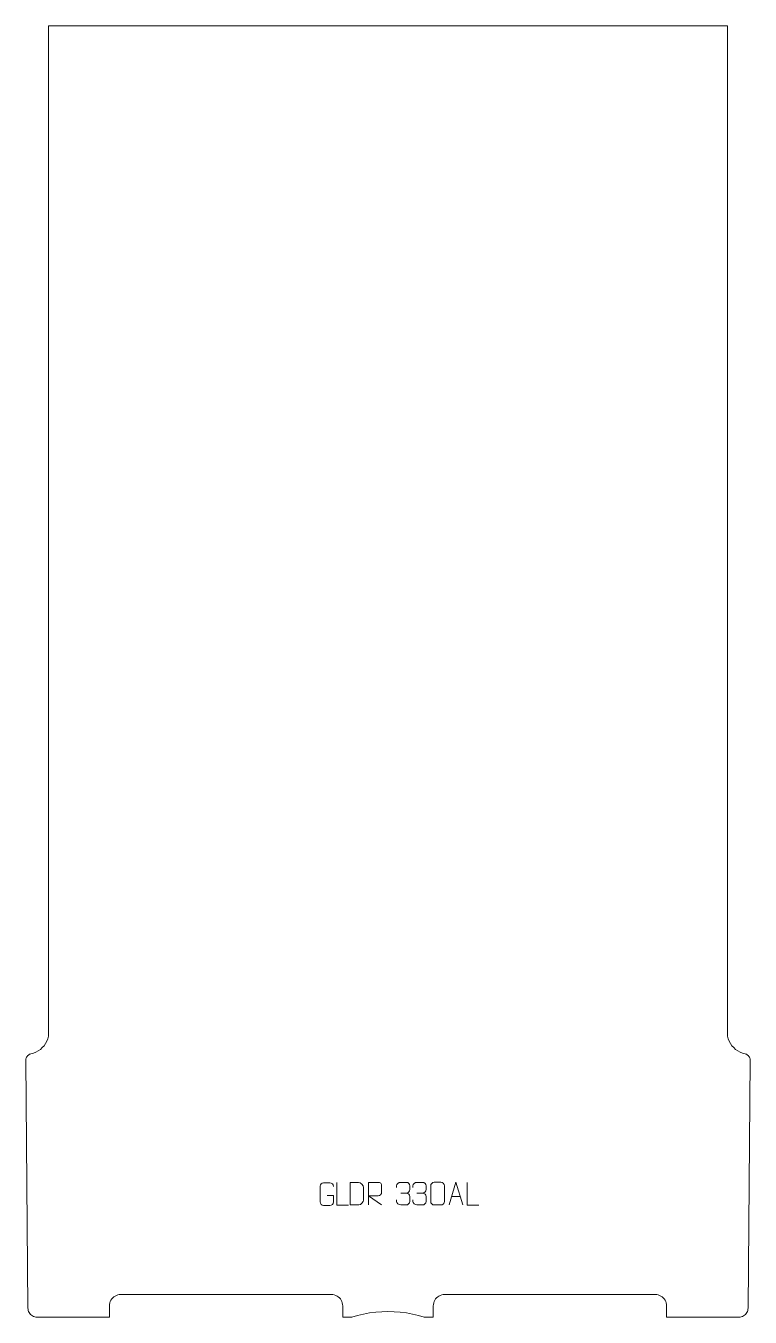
# Model space of a CAD drawing. Header units: millimetres. Extents: x -400 to 400, y -1160 to 265.
import ezdxf

# ---------------------------------------------------------------- set-up
doc = ezdxf.new("R2010")
doc.units = ezdxf.units.MM
doc.header["$MEASUREMENT"] = 0
doc.layers.add('layer 1', color=7, linetype='Continuous')

msp = doc.modelspace()

# ---------------------------------------------------------------- linework, layer by layer
at = {"layer": 'layer 1', "color": 242, "lineweight": 9}
msp.add_open_spline([(-40.0002, -1159.9992), (-40.0002, -1159.9992), (-49.9999, -1159.9992), (-49.9999, -1159.9992), (-49.9999, -1159.9992), (-49.9999, -1159.9992), (-49.9999, -1147.4996), (-49.9999, -1147.4996), (-49.9999, -1147.4996), (-49.9999, -1147.4996), (-50.1074, -1145.8681), (-50.1074, -1145.8681), (-50.1074, -1145.8681), (-50.1074, -1145.8681), (-50.4268, -1144.2646), (-50.4268, -1144.2646), (-50.4268, -1144.2646), (-50.4268, -1144.2646), (-50.9509, -1142.7157), (-50.9509, -1142.7157), (-50.9509, -1142.7157), (-50.9509, -1142.7157), (-51.6745, -1141.2502), (-51.6745, -1141.2502), (-51.6745, -1141.2502), (-51.6745, -1141.2502), (-52.5836, -1139.8909), (-52.5836, -1139.8909), (-52.5836, -1139.8909), (-52.5836, -1139.8909), (-53.6614, -1138.661), (-53.6614, -1138.661), (-53.6614, -1138.661), (-53.6614, -1138.661), (-54.8898, -1137.5832), (-54.8898, -1137.5832), (-54.8898, -1137.5832), (-54.8898, -1137.5832), (-56.2494, -1136.6741), (-56.2494, -1136.6741), (-56.2494, -1136.6741), (-56.2494, -1136.6741), (-57.7161, -1135.9521), (-57.7161, -1135.9521), (-57.7161, -1135.9521), (-57.7161, -1135.9521), (-59.265, -1135.4264), (-59.265, -1135.4264), (-59.265, -1135.4264), (-59.265, -1135.4264), (-60.8685, -1135.107), (-60.8685, -1135.107), (-60.8685, -1135.107), (-60.8685, -1135.107), (-62.5, -1134.9995), (-62.5, -1134.9995), (-62.5, -1134.9995), (-62.5, -1134.9995), (-295.1255, -1134.9995), (-295.1255, -1134.9995), (-295.1255, -1134.9995), (-295.1255, -1134.9995), (-296.7526, -1135.107), (-296.7526, -1135.107), (-296.7526, -1135.107), (-296.7526, -1135.107), (-298.3506, -1135.4276), (-298.3506, -1135.4276), (-298.3506, -1135.4276), (-298.3506, -1135.4276), (-299.8924, -1135.9532), (-299.8924, -1135.9532), (-299.8924, -1135.9532), (-299.8924, -1135.9532), (-301.3535, -1136.6785), (-301.3535, -1136.6785), (-301.3535, -1136.6785), (-301.3535, -1136.6785), (-302.7048, -1137.5887), (-302.7048, -1137.5887), (-302.7048, -1137.5887), (-302.7048, -1137.5887), (-303.9261, -1138.6681), (-303.9261, -1138.6681), (-303.9261, -1138.6681), (-303.9261, -1138.6681), (-304.9956, -1139.8977), (-304.9956, -1139.8977), (-304.9956, -1139.8977), (-304.9956, -1139.8977), (-305.8936, -1141.2588), (-305.8936, -1141.2588), (-305.8936, -1141.2588), (-305.8936, -1141.2588), (-306.6062, -1142.724), (-306.6062, -1142.724), (-306.6062, -1142.724), (-306.6062, -1142.724), (-307.1192, -1144.2717), (-307.1192, -1144.2717), (-307.1192, -1144.2717), (-307.1192, -1144.2717), (-307.4243, -1145.8724), (-307.4243, -1145.8724), (-307.4243, -1145.8724), (-307.4243, -1145.8724), (-307.518, -1147.4996), (-307.518, -1147.4996), (-307.518, -1147.4996), (-307.518, -1147.4996), (-307.4105, -1159.9992), (-307.4105, -1159.9992), (-307.4105, -1159.9992), (-307.4105, -1159.9992), (-387.5001, -1159.9992), (-387.5001, -1159.9992), (-387.5001, -1159.9992), (-387.5001, -1159.9992), (-388.8052, -1159.9142), (-388.8052, -1159.9142), (-388.8052, -1159.9142), (-388.8052, -1159.9142), (-390.0881, -1159.6593), (-390.0881, -1159.6593), (-390.0881, -1159.6593), (-390.0881, -1159.6593), (-391.326, -1159.238), (-391.326, -1159.238), (-391.326, -1159.238), (-391.326, -1159.238), (-392.5002, -1158.6594), (-392.5002, -1158.6594), (-392.5002, -1158.6594), (-392.5002, -1158.6594), (-393.5875, -1157.9329), (-393.5875, -1157.9329), (-393.5875, -1157.9329), (-393.5875, -1157.9329), (-394.5708, -1157.0701), (-394.5708, -1157.0701), (-394.5708, -1157.0701), (-394.5708, -1157.0701), (-395.4336, -1156.0868), (-395.4336, -1156.0868), (-395.4336, -1156.0868), (-395.4336, -1156.0868), (-396.1601, -1154.9995), (-396.1601, -1154.9995), (-396.1601, -1154.9995), (-396.1601, -1154.9995), (-396.7387, -1153.8253), (-396.7387, -1153.8253), (-396.7387, -1153.8253), (-396.7387, -1153.8253), (-397.16, -1152.5874), (-397.16, -1152.5874), (-397.16, -1152.5874), (-397.16, -1152.5874), (-397.4138, -1151.3045), (-397.4138, -1151.3045), (-397.4138, -1151.3045), (-397.4138, -1151.3045), (-397.4999, -1149.9994), (-397.4999, -1149.9994), (-397.4999, -1149.9994), (-397.4999, -1149.9994), (-399.8634, -875.8519), (-399.8634, -875.8519), (-399.8634, -875.8519), (-399.8634, -875.8519), (-399.752, -875.0962), (-399.752, -875.0962), (-399.752, -875.0962), (-399.752, -875.0962), (-399.5607, -874.3572), (-399.5607, -874.3572), (-399.5607, -874.3572), (-399.5607, -874.3572), (-399.2947, -873.6418), (-399.2947, -873.6418), (-399.2947, -873.6418), (-399.2947, -873.6418), (-398.9528, -872.9588), (-398.9528, -872.9588), (-398.9528, -872.9588), (-398.9528, -872.9588), (-398.5418, -872.3146), (-398.5418, -872.3146), (-398.5418, -872.3146), (-398.5418, -872.3146), (-398.0647, -871.7178), (-398.0647, -871.7178), (-398.0647, -871.7178), (-398.0647, -871.7178), (-397.5292, -871.1755), (-397.5292, -871.1755), (-397.5292, -871.1755), (-397.5292, -871.1755), (-396.9383, -870.6918), (-396.9383, -870.6918), (-396.9383, -870.6918), (-396.9383, -870.6918), (-396.2996, -870.272), (-396.2996, -870.272), (-396.2996, -870.272), (-396.2996, -870.272), (-395.6206, -869.9234), (-395.6206, -869.9234), (-395.6206, -869.9234), (-395.6206, -869.9234), (-394.9096, -869.6472), (-394.9096, -869.6472), (-394.9096, -869.6472), (-394.9096, -869.6472), (-394.1721, -869.4464), (-394.1721, -869.4464), (-394.1721, -869.4464), (-394.1721, -869.4464), (-391.3876, -868.6757), (-391.3876, -868.6757), (-391.3876, -868.6757), (-391.3876, -868.6757), (-388.7119, -867.588), (-388.7119, -867.588), (-388.7119, -867.588), (-388.7119, -867.588), (-386.1797, -866.1964), (-386.1797, -866.1964), (-386.1797, -866.1964), (-386.1797, -866.1964), (-383.826, -864.5218), (-383.826, -864.5218), (-383.826, -864.5218), (-383.826, -864.5218), (-381.6819, -862.5867), (-381.6819, -862.5867), (-381.6819, -862.5867), (-381.6819, -862.5867), (-379.7773, -860.4141), (-379.7773, -860.4141), (-379.7773, -860.4141), (-379.7773, -860.4141), (-378.1363, -858.0372), (-378.1363, -858.0372), (-378.1363, -858.0372), (-378.1363, -858.0372), (-376.781, -855.4856), (-376.781, -855.4856), (-376.781, -855.4856), (-376.781, -855.4856), (-375.7309, -852.7944), (-375.7309, -852.7944), (-375.7309, -852.7944), (-375.7309, -852.7944), (-375.0005, -849.9989), (-375.0005, -849.9989), (-375.0005, -849.9989), (-375.0005, -849.9989), (-375.0005, 265.0002), (-375.0005, 265.0002), (-375.0005, 265.0002), (-375.0005, 265.0002), (374.9989, 265.0002), (374.9989, 265.0002), (374.9989, 265.0002), (374.9989, 265.0002), (374.9989, -849.9989), (374.9989, -849.9989), (374.9989, -849.9989), (374.9989, -849.9989), (375.7309, -852.7944), (375.7309, -852.7944), (375.7309, -852.7944), (375.7309, -852.7944), (376.781, -855.4856), (376.781, -855.4856), (376.781, -855.4856), (376.781, -855.4856), (378.1347, -858.0372), (378.1347, -858.0372), (378.1347, -858.0372), (378.1347, -858.0372), (379.7757, -860.4141), (379.7757, -860.4141), (379.7757, -860.4141), (379.7757, -860.4141), (381.6819, -862.5867), (381.6819, -862.5867), (381.6819, -862.5867), (381.6819, -862.5867), (383.8264, -864.5218), (383.8264, -864.5218), (383.8264, -864.5218), (383.8264, -864.5218), (386.1797, -866.1964), (386.1797, -866.1964), (386.1797, -866.1964), (386.1797, -866.1964), (388.7119, -867.588), (388.7119, -867.588), (388.7119, -867.588), (388.7119, -867.588), (391.3876, -868.6757), (391.3876, -868.6757), (391.3876, -868.6757), (391.3876, -868.6757), (394.1721, -869.4464), (394.1721, -869.4464), (394.1721, -869.4464), (394.1721, -869.4464), (394.9096, -869.6472), (394.9096, -869.6472), (394.9096, -869.6472), (394.9096, -869.6472), (395.6206, -869.9234), (395.6206, -869.9234), (395.6206, -869.9234), (395.6206, -869.9234), (396.2996, -870.272), (396.2996, -870.272), (396.2996, -870.272), (396.2996, -870.272), (396.9383, -870.6918), (396.9383, -870.6918), (396.9383, -870.6918), (396.9383, -870.6918), (397.528, -871.1755), (397.528, -871.1755), (397.528, -871.1755), (397.528, -871.1755), (398.0647, -871.7178), (398.0647, -871.7178), (398.0647, -871.7178), (398.0647, -871.7178), (398.5418, -872.3146), (398.5418, -872.3146), (398.5418, -872.3146), (398.5418, -872.3146), (398.9528, -872.9588), (398.9528, -872.9588), (398.9528, -872.9588), (398.9528, -872.9588), (399.2931, -873.6418), (399.2931, -873.6418), (399.2931, -873.6418), (399.2931, -873.6418), (399.5611, -874.3572), (399.5611, -874.3572), (399.5611, -874.3572), (399.5611, -874.3572), (399.7504, -875.0962), (399.7504, -875.0962), (399.7504, -875.0962), (399.7504, -875.0962), (399.8634, -875.8519), (399.8634, -875.8519), (399.8634, -875.8519), (399.8634, -875.8519), (397.4987, -1149.9994), (397.4987, -1149.9994), (397.4987, -1149.9994), (397.4987, -1149.9994), (397.4138, -1151.3045), (397.4138, -1151.3045), (397.4138, -1151.3045), (397.4138, -1151.3045), (397.1584, -1152.5874), (397.1584, -1152.5874), (397.1584, -1152.5874), (397.1584, -1152.5874), (396.7387, -1153.8253), (396.7387, -1153.8253), (396.7387, -1153.8253), (396.7387, -1153.8253), (396.1601, -1154.9995), (396.1601, -1154.9995), (396.1601, -1154.9995), (396.1601, -1154.9995), (395.4336, -1156.0868), (395.4336, -1156.0868), (395.4336, -1156.0868), (395.4336, -1156.0868), (394.5708, -1157.0701), (394.5708, -1157.0701), (394.5708, -1157.0701), (394.5708, -1157.0701), (393.5879, -1157.9329), (393.5879, -1157.9329), (393.5879, -1157.9329), (393.5879, -1157.9329), (392.5002, -1158.6594), (392.5002, -1158.6594), (392.5002, -1158.6594), (392.5002, -1158.6594), (391.326, -1159.238), (391.326, -1159.238), (391.326, -1159.238), (391.326, -1159.238), (390.0881, -1159.6593), (390.0881, -1159.6593), (390.0881, -1159.6593), (390.0881, -1159.6593), (388.8052, -1159.9142), (388.8052, -1159.9142), (388.8052, -1159.9142), (388.8052, -1159.9142), (387.4989, -1159.9992), (387.4989, -1159.9992), (387.4989, -1159.9992), (387.4989, -1159.9992), (307.4105, -1159.9992), (307.4105, -1159.9992), (307.4105, -1159.9992), (307.4105, -1159.9992), (307.518, -1147.4996), (307.518, -1147.4996), (307.518, -1147.4996), (307.518, -1147.4996), (307.4243, -1145.8724), (307.4243, -1145.8724), (307.4243, -1145.8724), (307.4243, -1145.8724), (307.1192, -1144.2717), (307.1192, -1144.2717), (307.1192, -1144.2717), (307.1192, -1144.2717), (306.6062, -1142.724), (306.6062, -1142.724), (306.6062, -1142.724), (306.6062, -1142.724), (305.8936, -1141.2588), (305.8936, -1141.2588), (305.8936, -1141.2588), (305.8936, -1141.2588), (304.9956, -1139.8977), (304.9956, -1139.8977), (304.9956, -1139.8977), (304.9956, -1139.8977), (303.9261, -1138.6681), (303.9261, -1138.6681), (303.9261, -1138.6681), (303.9261, -1138.6681), (302.7049, -1137.5887), (302.7049, -1137.5887), (302.7049, -1137.5887), (302.7049, -1137.5887), (301.3524, -1136.6785), (301.3524, -1136.6785), (301.3524, -1136.6785), (301.3524, -1136.6785), (299.8924, -1135.9532), (299.8924, -1135.9532), (299.8924, -1135.9532), (299.8924, -1135.9532), (298.3506, -1135.4276), (298.3506, -1135.4276), (298.3506, -1135.4276), (298.3506, -1135.4276), (296.7511, -1135.107), (296.7511, -1135.107), (296.7511, -1135.107), (296.7511, -1135.107), (295.1255, -1134.9995), (295.1255, -1134.9995), (295.1255, -1134.9995), (295.1255, -1134.9995), (62.5, -1134.9995), (62.5, -1134.9995), (62.5, -1134.9995), (62.5, -1134.9995), (60.8673, -1135.107), (60.8673, -1135.107), (60.8673, -1135.107), (60.8673, -1135.107), (59.2638, -1135.4264), (59.2638, -1135.4264), (59.2638, -1135.4264), (59.2638, -1135.4264), (57.7161, -1135.9521), (57.7161, -1135.9521), (57.7161, -1135.9521), (57.7161, -1135.9521), (56.2494, -1136.6741), (56.2494, -1136.6741), (56.2494, -1136.6741), (56.2494, -1136.6741), (54.8898, -1137.5832), (54.8898, -1137.5832), (54.8898, -1137.5832), (54.8898, -1137.5832), (53.6602, -1138.661), (53.6602, -1138.661), (53.6602, -1138.661), (53.6602, -1138.661), (52.5824, -1139.8909), (52.5824, -1139.8909), (52.5824, -1139.8909), (52.5824, -1139.8909), (51.6746, -1141.2502), (51.6746, -1141.2502), (51.6746, -1141.2502), (51.6746, -1141.2502), (50.9509, -1142.7157), (50.9509, -1142.7157), (50.9509, -1142.7157), (50.9509, -1142.7157), (50.4252, -1144.2646), (50.4252, -1144.2646), (50.4252, -1144.2646), (50.4252, -1144.2646), (50.1063, -1145.8681), (50.1063, -1145.8681), (50.1063, -1145.8681), (50.1063, -1145.8681), (49.9999, -1147.4996), (49.9999, -1147.4996), (49.9999, -1147.4996), (49.9999, -1147.4996), (49.9999, -1159.9992), (49.9999, -1159.9992), (49.9999, -1159.9992), (49.9999, -1159.9992), (40.0002, -1159.9992), (40.0002, -1159.9992), (40.0002, -1159.9992), (40.0002, -1159.9992), (33.4974, -1158.1005), (33.4974, -1158.1005), (33.4974, -1158.1005), (33.4974, -1158.1005), (26.9065, -1156.5401), (26.9065, -1156.5401), (26.9065, -1156.5401), (26.9065, -1156.5401), (20.2417, -1155.3216), (20.2417, -1155.3216), (20.2417, -1155.3216), (20.2417, -1155.3216), (13.5255, -1154.4486), (13.5255, -1154.4486), (13.5255, -1154.4486), (13.5255, -1154.4486), (6.7713, -1153.9245), (6.7713, -1153.9245), (6.7713, -1153.9245), (6.7713, -1153.9245), (-0.0006, -1153.7502), (-0.0006, -1153.7502), (-0.0006, -1153.7502), (-0.0006, -1153.7502), (-6.7713, -1153.9245), (-6.7713, -1153.9245), (-6.7713, -1153.9245), (-6.7713, -1153.9245), (-13.5255, -1154.4486), (-13.5255, -1154.4486), (-13.5255, -1154.4486), (-13.5255, -1154.4486), (-20.2428, -1155.3216), (-20.2428, -1155.3216), (-20.2428, -1155.3216), (-20.2428, -1155.3216), (-26.9065, -1156.5401), (-26.9065, -1156.5401), (-26.9065, -1156.5401), (-26.9065, -1156.5401), (-33.4974, -1158.1005), (-33.4974, -1158.1005), (-33.4974, -1158.1005), (-33.4974, -1158.1005), (-40.0002, -1159.9992), (-40.0002, -1159.9992)], degree=3, knots=[0, 0, 0, 0, 0.006944444, 0.006944444, 0.006944444, 0.006944444, 0.013888889, 0.013888889, 0.013888889, 0.013888889, 0.020833333, 0.020833333, 0.020833333, 0.020833333, 0.027777778, 0.027777778, 0.027777778, 0.027777778, 0.034722222, 0.034722222, 0.034722222, 0.034722222, 0.041666667, 0.041666667, 0.041666667, 0.041666667, 0.048611111, 0.048611111, 0.048611111, 0.048611111, 0.055555556, 0.055555556, 0.055555556, 0.055555556, 0.0625, 0.0625, 0.0625, 0.0625, 0.069444444, 0.069444444, 0.069444444, 0.069444444, 0.076388889, 0.076388889, 0.076388889, 0.076388889, 0.083333333, 0.083333333, 0.083333333, 0.083333333, 0.090277778, 0.090277778, 0.090277778, 0.090277778, 0.097222222, 0.097222222, 0.097222222, 0.097222222, 0.104166667, 0.104166667, 0.104166667, 0.104166667, 0.111111111, 0.111111111, 0.111111111, 0.111111111, 0.118055556, 0.118055556, 0.118055556, 0.118055556, 0.125, 0.125, 0.125, 0.125, 0.131944444, 0.131944444, 0.131944444, 0.131944444, 0.138888889, 0.138888889, 0.138888889, 0.138888889, 0.145833333, 0.145833333, 0.145833333, 0.145833333, 0.152777778, 0.152777778, 0.152777778, 0.152777778, 0.159722222, 0.159722222, 0.159722222, 0.159722222, 0.166666667, 0.166666667, 0.166666667, 0.166666667, 0.173611111, 0.173611111, 0.173611111, 0.173611111, 0.180555556, 0.180555556, 0.180555556, 0.180555556, 0.1875, 0.1875, 0.1875, 0.1875, 0.194444444, 0.194444444, 0.194444444, 0.194444444, 0.201388889, 0.201388889, 0.201388889, 0.201388889, 0.208333333, 0.208333333, 0.208333333, 0.208333333, 0.215277778, 0.215277778, 0.215277778, 0.215277778, 0.222222222, 0.222222222, 0.222222222, 0.222222222, 0.229166667, 0.229166667, 0.229166667, 0.229166667, 0.236111111, 0.236111111, 0.236111111, 0.236111111, 0.243055556, 0.243055556, 0.243055556, 0.243055556, 0.25, 0.25, 0.25, 0.25, 0.256944444, 0.256944444, 0.256944444, 0.256944444, 0.263888889, 0.263888889, 0.263888889, 0.263888889, 0.270833333, 0.270833333, 0.270833333, 0.270833333, 0.277777778, 0.277777778, 0.277777778, 0.277777778, 0.284722222, 0.284722222, 0.284722222, 0.284722222, 0.291666667, 0.291666667, 0.291666667, 0.291666667, 0.298611111, 0.298611111, 0.298611111, 0.298611111, 0.305555556, 0.305555556, 0.305555556, 0.305555556, 0.3125, 0.3125, 0.3125, 0.3125, 0.319444444, 0.319444444, 0.319444444, 0.319444444, 0.326388889, 0.326388889, 0.326388889, 0.326388889, 0.333333333, 0.333333333, 0.333333333, 0.333333333, 0.340277778, 0.340277778, 0.340277778, 0.340277778, 0.347222222, 0.347222222, 0.347222222, 0.347222222, 0.354166667, 0.354166667, 0.354166667, 0.354166667, 0.361111111, 0.361111111, 0.361111111, 0.361111111, 0.368055556, 0.368055556, 0.368055556, 0.368055556, 0.375, 0.375, 0.375, 0.375, 0.381944444, 0.381944444, 0.381944444, 0.381944444, 0.388888889, 0.388888889, 0.388888889, 0.388888889, 0.395833333, 0.395833333, 0.395833333, 0.395833333, 0.402777778, 0.402777778, 0.402777778, 0.402777778, 0.409722222, 0.409722222, 0.409722222, 0.409722222, 0.416666667, 0.416666667, 0.416666667, 0.416666667, 0.423611111, 0.423611111, 0.423611111, 0.423611111, 0.430555556, 0.430555556, 0.430555556, 0.430555556, 0.4375, 0.4375, 0.4375, 0.4375, 0.444444444, 0.444444444, 0.444444444, 0.444444444, 0.451388889, 0.451388889, 0.451388889, 0.451388889, 0.458333333, 0.458333333, 0.458333333, 0.458333333, 0.465277778, 0.465277778, 0.465277778, 0.465277778, 0.472222222, 0.472222222, 0.472222222, 0.472222222, 0.479166667, 0.479166667, 0.479166667, 0.479166667, 0.486111111, 0.486111111, 0.486111111, 0.486111111, 0.493055556, 0.493055556, 0.493055556, 0.493055556, 0.5, 0.5, 0.5, 0.5, 0.506944444, 0.506944444, 0.506944444, 0.506944444, 0.513888889, 0.513888889, 0.513888889, 0.513888889, 0.520833333, 0.520833333, 0.520833333, 0.520833333, 0.527777778, 0.527777778, 0.527777778, 0.527777778, 0.534722222, 0.534722222, 0.534722222, 0.534722222, 0.541666667, 0.541666667, 0.541666667, 0.541666667, 0.548611111, 0.548611111, 0.548611111, 0.548611111, 0.555555556, 0.555555556, 0.555555556, 0.555555556, 0.5625, 0.5625, 0.5625, 0.5625, 0.569444444, 0.569444444, 0.569444444, 0.569444444, 0.576388889, 0.576388889, 0.576388889, 0.576388889, 0.583333333, 0.583333333, 0.583333333, 0.583333333, 0.590277778, 0.590277778, 0.590277778, 0.590277778, 0.597222222, 0.597222222, 0.597222222, 0.597222222, 0.604166667, 0.604166667, 0.604166667, 0.604166667, 0.611111111, 0.611111111, 0.611111111, 0.611111111, 0.618055556, 0.618055556, 0.618055556, 0.618055556, 0.625, 0.625, 0.625, 0.625, 0.631944444, 0.631944444, 0.631944444, 0.631944444, 0.638888889, 0.638888889, 0.638888889, 0.638888889, 0.645833333, 0.645833333, 0.645833333, 0.645833333, 0.652777778, 0.652777778, 0.652777778, 0.652777778, 0.659722222, 0.659722222, 0.659722222, 0.659722222, 0.666666667, 0.666666667, 0.666666667, 0.666666667, 0.673611111, 0.673611111, 0.673611111, 0.673611111, 0.680555556, 0.680555556, 0.680555556, 0.680555556, 0.6875, 0.6875, 0.6875, 0.6875, 0.694444444, 0.694444444, 0.694444444, 0.694444444, 0.701388889, 0.701388889, 0.701388889, 0.701388889, 0.708333333, 0.708333333, 0.708333333, 0.708333333, 0.715277778, 0.715277778, 0.715277778, 0.715277778, 0.722222222, 0.722222222, 0.722222222, 0.722222222, 0.729166667, 0.729166667, 0.729166667, 0.729166667, 0.736111111, 0.736111111, 0.736111111, 0.736111111, 0.743055556, 0.743055556, 0.743055556, 0.743055556, 0.75, 0.75, 0.75, 0.75, 0.756944444, 0.756944444, 0.756944444, 0.756944444, 0.763888889, 0.763888889, 0.763888889, 0.763888889, 0.770833333, 0.770833333, 0.770833333, 0.770833333, 0.777777778, 0.777777778, 0.777777778, 0.777777778, 0.784722222, 0.784722222, 0.784722222, 0.784722222, 0.791666667, 0.791666667, 0.791666667, 0.791666667, 0.798611111, 0.798611111, 0.798611111, 0.798611111, 0.805555556, 0.805555556, 0.805555556, 0.805555556, 0.8125, 0.8125, 0.8125, 0.8125, 0.819444444, 0.819444444, 0.819444444, 0.819444444, 0.826388889, 0.826388889, 0.826388889, 0.826388889, 0.833333333, 0.833333333, 0.833333333, 0.833333333, 0.840277778, 0.840277778, 0.840277778, 0.840277778, 0.847222222, 0.847222222, 0.847222222, 0.847222222, 0.854166667, 0.854166667, 0.854166667, 0.854166667, 0.861111111, 0.861111111, 0.861111111, 0.861111111, 0.868055556, 0.868055556, 0.868055556, 0.868055556, 0.875, 0.875, 0.875, 0.875, 0.881944444, 0.881944444, 0.881944444, 0.881944444, 0.888888889, 0.888888889, 0.888888889, 0.888888889, 0.895833333, 0.895833333, 0.895833333, 0.895833333, 0.902777778, 0.902777778, 0.902777778, 0.902777778, 0.909722222, 0.909722222, 0.909722222, 0.909722222, 0.916666667, 0.916666667, 0.916666667, 0.916666667, 0.923611111, 0.923611111, 0.923611111, 0.923611111, 0.930555556, 0.930555556, 0.930555556, 0.930555556, 0.9375, 0.9375, 0.9375, 0.9375, 0.944444444, 0.944444444, 0.944444444, 0.944444444, 0.951388889, 0.951388889, 0.951388889, 0.951388889, 0.958333333, 0.958333333, 0.958333333, 0.958333333, 0.965277778, 0.965277778, 0.965277778, 0.965277778, 0.972222222, 0.972222222, 0.972222222, 0.972222222, 0.979166667, 0.979166667, 0.979166667, 0.979166667, 0.986111111, 0.986111111, 0.986111111, 0.986111111, 1, 1, 1, 1], dxfattribs=at)
at = {"layer": 'layer 1', "color": 250, "lineweight": 9}
for points, knots in [([(-67.332, -1025.6984), (-67.332, -1025.6984), (-60.1639, -1025.6984), (-60.1639, -1025.6984), (-60.1639, -1025.6984), (-60.1639, -1025.6984), (-60.1639, -1032.8665), (-60.1639, -1032.8665), (-60.1639, -1032.8665), (-60.3036, -1035.1899), (-61.9808, -1036.6695), (-64.1286, -1036.6803), (-64.1286, -1036.6803), (-66.4604, -1036.6799), (-68.7924, -1036.6799), (-71.1239, -1036.6803), (-71.1239, -1036.6803), (-73.0488, -1036.7857), (-75.021, -1034.9012), (-75.0098, -1032.8839), (-75.0098, -1032.8839), (-75.0094, -1027.1138), (-75.0094, -1021.3441), (-75.0098, -1015.5748), (-75.0098, -1015.5748), (-75.0056, -1013.4367), (-73.2588, -1011.7175), (-71.1065, -1011.7309), (-71.1065, -1011.7309), (-68.7808, -1011.7309), (-66.4547, -1011.7309), (-64.1286, -1011.7309), (-64.1286, -1011.7309), (-62.1819, -1011.6955), (-60.1905, -1013.187), (-60.1639, -1015.6247)], [0, 0, 0, 0, 0.1, 0.1, 0.1, 0.1, 0.2, 0.2, 0.2, 0.2, 0.3, 0.3, 0.3, 0.3, 0.4, 0.4, 0.4, 0.4, 0.5, 0.5, 0.5, 0.5, 0.6, 0.6, 0.6, 0.6, 0.7, 0.7, 0.7, 0.7, 0.8, 0.8, 0.8, 0.8, 1, 1, 1, 1]), ([(-43.7243, -1036.2352), (-43.7243, -1036.2352), (-56.6734, -1036.2352), (-56.6734, -1036.2352), (-56.6734, -1036.2352), (-56.6734, -1036.2352), (-56.6734, -1011.2816), (-56.6734, -1011.2816)], [0, 0, 0, 0, 0.333333333, 0.333333333, 0.333333333, 0.333333333, 1, 1, 1, 1]), ([(-41.7243, -1036.147), (-39.3925, -1036.1466), (-34.4423, -1036.1706), (-32.1108, -1036.1709), (-32.1108, -1036.1709), (-30.1858, -1036.2763), (-26.8672, -1032.7347), (-26.8784, -1030.7174), (-26.8784, -1030.7174), (-26.8788, -1024.9473), (-26.8788, -1022.7776), (-26.8784, -1017.0083), (-26.8784, -1017.0083), (-26.8827, -1014.8702), (-30.2572, -1011.2101), (-32.4096, -1011.2236), (-32.4096, -1011.2236), (-34.7353, -1011.2236), (-39.4596, -1011.2236), (-41.7857, -1011.2236), (-41.7857, -1011.2236), (-41.7853, -1016.9705), (-41.724, -1030.3997), (-41.7243, -1036.147)], [0, 0, 0, 0, 0.142857143, 0.142857143, 0.142857143, 0.142857143, 0.285714286, 0.285714286, 0.285714286, 0.285714286, 0.428571429, 0.428571429, 0.428571429, 0.428571429, 0.571428571, 0.571428571, 0.571428571, 0.571428571, 0.714285714, 0.714285714, 0.714285714, 0.714285714, 1, 1, 1, 1]), ([(-21.6641, -1036.1751), (-21.6641, -1036.1751), (-21.6641, -1011.2216), (-21.6641, -1011.2216), (-21.6641, -1011.2216), (-18.0693, -1011.2216), (-14.4738, -1011.2216), (-10.8786, -1011.2216), (-10.8786, -1011.2216), (-8.5533, -1011.2593), (-6.996, -1012.7493), (-7.0001, -1015.1157), (-7.0001, -1015.1157), (-7.0005, -1017.1512), (-7.0005, -1020.2106), (-7.0001, -1022.2466), (-7.0001, -1022.2466), (-7.0066, -1024.1221), (-8.8189, -1026.0639), (-10.8284, -1026.083), (-10.8284, -1026.083), (-10.8284, -1026.083), (-21.6641, -1026.083), (-21.6641, -1026.083), (-21.6641, -1026.083), (-21.6641, -1026.083), (-7.0094, -1036.1751), (-7.0094, -1036.1751)], [0, 0, 0, 0, 0.125, 0.125, 0.125, 0.125, 0.25, 0.25, 0.25, 0.25, 0.375, 0.375, 0.375, 0.375, 0.5, 0.5, 0.5, 0.5, 0.625, 0.625, 0.625, 0.625, 0.75, 0.75, 0.75, 0.75, 1, 1, 1, 1]), ([(9.3034, -1016.9059), (9.3034, -1016.9059), (9.3034, -1015.0487), (9.3034, -1015.0487), (9.3034, -1015.0487), (9.2891, -1013.3068), (11.9536, -1011.1887), (14.0127, -1011.2114), (14.0127, -1011.2114), (16.0768, -1011.2114), (18.1408, -1011.2114), (20.2045, -1011.2114), (20.2045, -1011.2114), (22.399, -1011.2026), (23.9973, -1013.0494), (24.0417, -1014.9615), (24.0417, -1014.9615), (24.0413, -1016.3966), (24.0413, -1017.8317), (24.0417, -1019.2672), (24.0417, -1019.2672), (23.9931, -1020.9207), (22.3905, -1023.1507), (20.1922, -1023.1407), (20.1922, -1023.1407), (22.3959, -1023.1519), (24.0039, -1024.9551), (24.0579, -1027.0146), (24.0579, -1027.0146), (24.0575, -1028.7993), (24.0575, -1030.584), (24.0579, -1032.3691), (24.0579, -1032.3691), (24.068, -1034.4305), (22.0131, -1036.1936), (20.1922, -1036.1855), (20.1922, -1036.1855), (18.1269, -1036.1852), (16.0617, -1036.1852), (13.9961, -1036.1855), (13.9961, -1036.1855), (11.8275, -1036.174), (9.2965, -1033.7738), (9.2779, -1032.312), (9.2779, -1032.312), (9.2779, -1032.312), (9.2779, -1030.4034), (9.2779, -1030.4034)], [0, 0, 0, 0, 0.076923077, 0.076923077, 0.076923077, 0.076923077, 0.153846154, 0.153846154, 0.153846154, 0.153846154, 0.230769231, 0.230769231, 0.230769231, 0.230769231, 0.307692308, 0.307692308, 0.307692308, 0.307692308, 0.384615385, 0.384615385, 0.384615385, 0.384615385, 0.461538462, 0.461538462, 0.461538462, 0.461538462, 0.538461538, 0.538461538, 0.538461538, 0.538461538, 0.615384615, 0.615384615, 0.615384615, 0.615384615, 0.692307692, 0.692307692, 0.692307692, 0.692307692, 0.769230769, 0.769230769, 0.769230769, 0.769230769, 0.846153846, 0.846153846, 0.846153846, 0.846153846, 1, 1, 1, 1]), ([(27.3034, -1016.9059), (27.3034, -1016.9059), (27.3034, -1015.0487), (27.3034, -1015.0487), (27.3034, -1015.0487), (27.2891, -1013.3068), (29.9536, -1011.1887), (32.0127, -1011.2114), (32.0127, -1011.2114), (34.0768, -1011.2114), (36.1408, -1011.2114), (38.2045, -1011.2114), (38.2045, -1011.2114), (40.399, -1011.2026), (41.9973, -1013.0494), (42.0417, -1014.9615), (42.0417, -1014.9615), (42.0413, -1016.3966), (42.0413, -1017.8317), (42.0417, -1019.2672), (42.0417, -1019.2672), (41.9931, -1020.9207), (40.3905, -1023.1507), (38.1922, -1023.1407), (38.1922, -1023.1407), (40.3959, -1023.1519), (42.0039, -1024.9551), (42.0579, -1027.0146), (42.0579, -1027.0146), (42.0575, -1028.7993), (42.0575, -1030.584), (42.0579, -1032.3691), (42.0579, -1032.3691), (42.068, -1034.4305), (40.0131, -1036.1936), (38.1922, -1036.1855), (38.1922, -1036.1855), (36.1269, -1036.1852), (34.0617, -1036.1852), (31.9961, -1036.1855), (31.9961, -1036.1855), (29.8275, -1036.174), (27.2965, -1033.7738), (27.2779, -1032.312), (27.2779, -1032.312), (27.2779, -1032.312), (27.2779, -1030.4034), (27.2779, -1030.4034)], [0, 0, 0, 0, 0.076923077, 0.076923077, 0.076923077, 0.076923077, 0.153846154, 0.153846154, 0.153846154, 0.153846154, 0.230769231, 0.230769231, 0.230769231, 0.230769231, 0.307692308, 0.307692308, 0.307692308, 0.307692308, 0.384615385, 0.384615385, 0.384615385, 0.384615385, 0.461538462, 0.461538462, 0.461538462, 0.461538462, 0.538461538, 0.538461538, 0.538461538, 0.538461538, 0.615384615, 0.615384615, 0.615384615, 0.615384615, 0.692307692, 0.692307692, 0.692307692, 0.692307692, 0.769230769, 0.769230769, 0.769230769, 0.769230769, 0.846153846, 0.846153846, 0.846153846, 0.846153846, 1, 1, 1, 1]), ([(51.0873, -1011.1991), (53.4534, -1011.1991), (55.8199, -1011.1991), (58.1864, -1011.1991), (58.1864, -1011.1991), (60.1669, -1011.1635), (62.1929, -1012.6578), (62.22, -1015.0999), (62.22, -1015.0999), (62.2196, -1020.8573), (62.2196, -1026.6151), (62.22, -1032.3733), (62.22, -1032.3733), (62.0779, -1034.7009), (60.3715, -1036.1832), (58.1864, -1036.194), (58.1864, -1036.194), (55.814, -1036.1936), (53.4416, -1036.1936), (51.0696, -1036.194), (51.0696, -1036.194), (49.1111, -1036.2996), (47.1047, -1034.4117), (47.1161, -1032.3907), (47.1161, -1032.3907), (47.1165, -1026.6101), (47.1165, -1020.8298), (47.1161, -1015.05), (47.1161, -1015.05), (47.1204, -1012.908), (48.8975, -1011.1855), (51.0873, -1011.1991)], [0, 0, 0, 0, 0.111111111, 0.111111111, 0.111111111, 0.111111111, 0.222222222, 0.222222222, 0.222222222, 0.222222222, 0.333333333, 0.333333333, 0.333333333, 0.333333333, 0.444444444, 0.444444444, 0.444444444, 0.444444444, 0.555555556, 0.555555556, 0.555555556, 0.555555556, 0.666666667, 0.666666667, 0.666666667, 0.666666667, 0.777777778, 0.777777778, 0.777777778, 0.777777778, 1, 1, 1, 1]), ([(67.5767, -1035.9993), (67.5767, -1035.9993), (74.9477, -1011.0458), (74.9477, -1011.0458), (74.9477, -1011.0458), (74.9477, -1011.0458), (82.5176, -1035.9993), (82.5176, -1035.9993)], [0, 0, 0, 0, 0.333333333, 0.333333333, 0.333333333, 0.333333333, 1, 1, 1, 1]), ([(100.2757, -1036.2352), (100.2757, -1036.2352), (87.3266, -1036.2352), (87.3266, -1036.2352), (87.3266, -1036.2352), (87.3266, -1036.2352), (87.3266, -1011.2816), (87.3266, -1011.2816)], [0, 0, 0, 0, 0.333333333, 0.333333333, 0.333333333, 0.333333333, 1, 1, 1, 1])]:
    msp.add_open_spline(points, degree=3, knots=knots, dxfattribs=at)
for points in [[(14.0131, -1023.1511), (14.0131, -1023.1511), (20.2095, -1023.1511), (20.2095, -1023.1511)], [(32.0131, -1023.1511), (32.0131, -1023.1511), (38.2095, -1023.1511), (38.2095, -1023.1511)], [(70.2993, -1026.7499), (70.2993, -1026.7499), (79.795, -1026.7499), (79.795, -1026.7499)]]:
    msp.add_open_spline(points, degree=3, dxfattribs=at)

doc.saveas('drawing.dxf')
